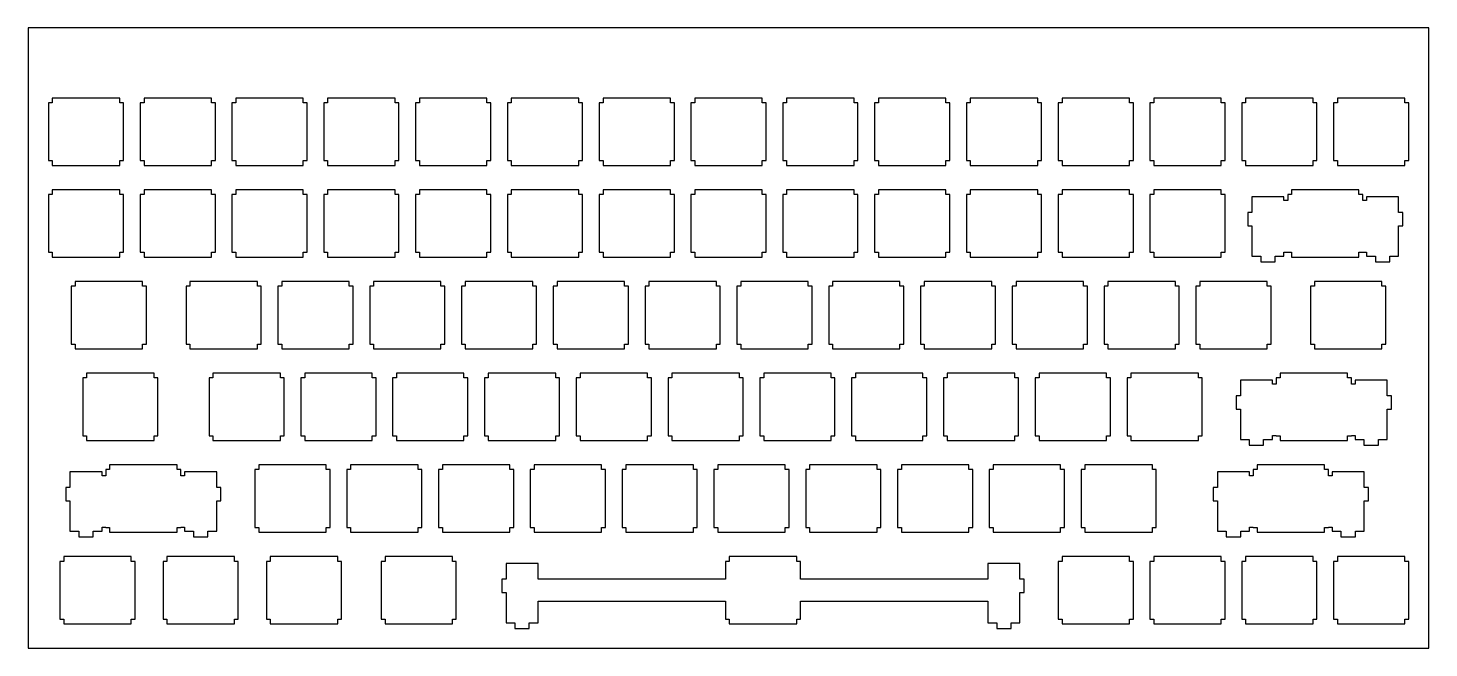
# Model space of a CAD drawing. Header units: millimetres. Extents: x 0 to 291, y 0 to 129.
import ezdxf

# ---------------------------------------------------------------- set-up
doc = ezdxf.new("R2010")
doc.units = ezdxf.units.MM
doc.layers.add('Layer1', color=7, linetype='CONTINUOUS')

msp = doc.modelspace()

# ---------------------------------------------------------------- linework, layer by layer
at = {"layer": 'Layer1'}
for points in [[(0, 0), (290.725, 0), (290.725, 128.8), (0, 128.8), (0, 0)], [(19.025, 101.25), (19.825, 101.25), (19.825, 113.25), (19.025, 113.25), (19.025, 114.25), (5.025, 114.25), (5.025, 113.25), (4.225, 113.25), (4.225, 101.25), (5.025, 101.25), (5.025, 100.25), (19.025, 100.25), (19.025, 101.25)], [(38.075, 101.25), (38.875, 101.25), (38.875, 113.25), (38.075, 113.25), (38.075, 114.25), (24.075, 114.25), (24.075, 113.25), (23.275, 113.25), (23.275, 101.25), (24.075, 101.25), (24.075, 100.25), (38.075, 100.25), (38.075, 101.25)], [(57.125, 101.25), (57.925, 101.25), (57.925, 113.25), (57.125, 113.25), (57.125, 114.25), (43.125, 114.25), (43.125, 113.25), (42.325, 113.25), (42.325, 101.25), (43.125, 101.25), (43.125, 100.25), (57.125, 100.25), (57.125, 101.25)], [(76.175, 101.25), (76.975, 101.25), (76.975, 113.25), (76.175, 113.25), (76.175, 114.25), (62.175, 114.25), (62.175, 113.25), (61.375, 113.25), (61.375, 101.25), (62.175, 101.25), (62.175, 100.25), (76.175, 100.25), (76.175, 101.25)], [(95.225, 101.25), (96.025, 101.25), (96.025, 113.25), (95.225, 113.25), (95.225, 114.25), (81.225, 114.25), (81.225, 113.25), (80.425, 113.25), (80.425, 101.25), (81.225, 101.25), (81.225, 100.25), (95.225, 100.25), (95.225, 101.25)], [(114.275, 101.25), (115.075, 101.25), (115.075, 113.25), (114.275, 113.25), (114.275, 114.25), (100.275, 114.25), (100.275, 113.25), (99.475, 113.25), (99.475, 101.25), (100.275, 101.25), (100.275, 100.25), (114.275, 100.25), (114.275, 101.25)], [(133.325, 101.25), (134.125, 101.25), (134.125, 113.25), (133.325, 113.25), (133.325, 114.25), (119.325, 114.25), (119.325, 113.25), (118.525, 113.25), (118.525, 101.25), (119.325, 101.25), (119.325, 100.25), (133.325, 100.25), (133.325, 101.25)], [(152.375, 101.25), (153.175, 101.25), (153.175, 113.25), (152.375, 113.25), (152.375, 114.25), (138.375, 114.25), (138.375, 113.25), (137.575, 113.25), (137.575, 101.25), (138.375, 101.25), (138.375, 100.25), (152.375, 100.25), (152.375, 101.25)], [(171.425, 101.25), (172.225, 101.25), (172.225, 113.25), (171.425, 113.25), (171.425, 114.25), (157.425, 114.25), (157.425, 113.25), (156.625, 113.25), (156.625, 101.25), (157.425, 101.25), (157.425, 100.25), (171.425, 100.25), (171.425, 101.25)], [(190.475, 101.25), (191.275, 101.25), (191.275, 113.25), (190.475, 113.25), (190.475, 114.25), (176.475, 114.25), (176.475, 113.25), (175.675, 113.25), (175.675, 101.25), (176.475, 101.25), (176.475, 100.25), (190.475, 100.25), (190.475, 101.25)], [(209.525, 101.25), (210.325, 101.25), (210.325, 113.25), (209.525, 113.25), (209.525, 114.25), (195.525, 114.25), (195.525, 113.25), (194.725, 113.25), (194.725, 101.25), (195.525, 101.25), (195.525, 100.25), (209.525, 100.25), (209.525, 101.25)], [(228.575, 101.25), (229.375, 101.25), (229.375, 113.25), (228.575, 113.25), (228.575, 114.25), (214.575, 114.25), (214.575, 113.25), (213.775, 113.25), (213.775, 101.25), (214.575, 101.25), (214.575, 100.25), (228.575, 100.25), (228.575, 101.25)], [(247.625, 101.25), (248.425, 101.25), (248.425, 113.25), (247.625, 113.25), (247.625, 114.25), (233.625, 114.25), (233.625, 113.25), (232.825, 113.25), (232.825, 101.25), (233.625, 101.25), (233.625, 100.25), (247.625, 100.25), (247.625, 101.25)], [(266.675, 101.25), (267.475, 101.25), (267.475, 113.25), (266.675, 113.25), (266.675, 114.25), (252.675, 114.25), (252.675, 113.25), (251.875, 113.25), (251.875, 101.25), (252.675, 101.25), (252.675, 100.25), (266.675, 100.25), (266.675, 101.25)], [(285.725, 101.25), (286.525, 101.25), (286.525, 113.25), (285.725, 113.25), (285.725, 114.25), (271.725, 114.25), (271.725, 113.25), (270.925, 113.25), (270.925, 101.25), (271.725, 101.25), (271.725, 100.25), (285.725, 100.25), (285.725, 101.25)], [(19.025, 82.2), (19.825, 82.2), (19.825, 94.2), (19.025, 94.2), (19.025, 95.2), (5.025, 95.2), (5.025, 94.2), (4.225, 94.2), (4.225, 82.2), (5.025, 82.2), (5.025, 81.2), (19.025, 81.2), (19.025, 82.2)], [(38.075, 82.2), (38.875, 82.2), (38.875, 94.2), (38.075, 94.2), (38.075, 95.2), (24.075, 95.2), (24.075, 94.2), (23.275, 94.2), (23.275, 82.2), (24.075, 82.2), (24.075, 81.2), (38.075, 81.2), (38.075, 82.2)], [(57.125, 82.2), (57.925, 82.2), (57.925, 94.2), (57.125, 94.2), (57.125, 95.2), (43.125, 95.2), (43.125, 94.2), (42.325, 94.2), (42.325, 82.2), (43.125, 82.2), (43.125, 81.2), (57.125, 81.2), (57.125, 82.2)], [(76.175, 82.2), (76.975, 82.2), (76.975, 94.2), (76.175, 94.2), (76.175, 95.2), (62.175, 95.2), (62.175, 94.2), (61.375, 94.2), (61.375, 82.2), (62.175, 82.2), (62.175, 81.2), (76.175, 81.2), (76.175, 82.2)], [(95.225, 82.2), (96.025, 82.2), (96.025, 94.2), (95.225, 94.2), (95.225, 95.2), (81.225, 95.2), (81.225, 94.2), (80.425, 94.2), (80.425, 82.2), (81.225, 82.2), (81.225, 81.2), (95.225, 81.2), (95.225, 82.2)], [(114.275, 82.2), (115.075, 82.2), (115.075, 94.2), (114.275, 94.2), (114.275, 95.2), (100.275, 95.2), (100.275, 94.2), (99.475, 94.2), (99.475, 82.2), (100.275, 82.2), (100.275, 81.2), (114.275, 81.2), (114.275, 82.2)], [(133.325, 82.2), (134.125, 82.2), (134.125, 94.2), (133.325, 94.2), (133.325, 95.2), (119.325, 95.2), (119.325, 94.2), (118.525, 94.2), (118.525, 82.2), (119.325, 82.2), (119.325, 81.2), (133.325, 81.2), (133.325, 82.2)], [(152.375, 82.2), (153.175, 82.2), (153.175, 94.2), (152.375, 94.2), (152.375, 95.2), (138.375, 95.2), (138.375, 94.2), (137.575, 94.2), (137.575, 82.2), (138.375, 82.2), (138.375, 81.2), (152.375, 81.2), (152.375, 82.2)], [(171.425, 82.2), (172.225, 82.2), (172.225, 94.2), (171.425, 94.2), (171.425, 95.2), (157.425, 95.2), (157.425, 94.2), (156.625, 94.2), (156.625, 82.2), (157.425, 82.2), (157.425, 81.2), (171.425, 81.2), (171.425, 82.2)], [(190.475, 82.2), (191.275, 82.2), (191.275, 94.2), (190.475, 94.2), (190.475, 95.2), (176.475, 95.2), (176.475, 94.2), (175.675, 94.2), (175.675, 82.2), (176.475, 82.2), (176.475, 81.2), (190.475, 81.2), (190.475, 82.2)], [(209.525, 82.2), (210.325, 82.2), (210.325, 94.2), (209.525, 94.2), (209.525, 95.2), (195.525, 95.2), (195.525, 94.2), (194.725, 94.2), (194.725, 82.2), (195.525, 82.2), (195.525, 81.2), (209.525, 81.2), (209.525, 82.2)], [(228.575, 82.2), (229.375, 82.2), (229.375, 94.2), (228.575, 94.2), (228.575, 95.2), (214.575, 95.2), (214.575, 94.2), (213.775, 94.2), (213.775, 82.2), (214.575, 82.2), (214.575, 81.2), (228.575, 81.2), (228.575, 82.2)], [(247.625, 82.2), (248.425, 82.2), (248.425, 94.2), (247.625, 94.2), (247.625, 95.2), (233.625, 95.2), (233.625, 94.2), (232.825, 94.2), (232.825, 82.2), (233.625, 82.2), (233.625, 81.2), (247.625, 81.2), (247.625, 82.2)], [(258.8, 81.43), (260.625, 81.43), (260.625, 82.23), (261.4, 82.23), (261.4, 82.2), (262.2, 82.2), (262.2, 81.2), (276.2, 81.2), (276.2, 82.2), (277, 82.2), (277, 82.23), (277.775, 82.23), (277.775, 81.43), (279.6, 81.43), (279.6, 80.23), (282.6, 80.23), (282.6, 81.43), (284.425, 81.43), (284.425, 87.7), (285.3, 87.7), (285.3, 90.5), (284.425, 90.5), (284.425, 93.73), (277.775, 93.73), (277.775, 92.93), (277, 92.93), (277, 94.2), (276.2, 94.2), (276.2, 95.2), (262.2, 95.2), (262.2, 94.2), (261.4, 94.2), (261.4, 92.93), (260.625, 92.93), (260.625, 93.73), (253.975, 93.73), (253.975, 90.5), (253.1, 90.5), (253.1, 87.7), (253.975, 87.7), (253.975, 81.43), (255.8, 81.43), (255.8, 80.23), (258.8, 80.23), (258.8, 81.43)], [(23.788, 63.15), (24.588, 63.15), (24.588, 75.15), (23.788, 75.15), (23.788, 76.15), (9.788, 76.15), (9.788, 75.15), (8.988, 75.15), (8.988, 63.15), (9.788, 63.15), (9.788, 62.15), (23.788, 62.15), (23.788, 63.15)], [(47.6, 63.15), (48.4, 63.15), (48.4, 75.15), (47.6, 75.15), (47.6, 76.15), (33.6, 76.15), (33.6, 75.15), (32.8, 75.15), (32.8, 63.15), (33.6, 63.15), (33.6, 62.15), (47.6, 62.15), (47.6, 63.15)], [(66.65, 63.15), (67.45, 63.15), (67.45, 75.15), (66.65, 75.15), (66.65, 76.15), (52.65, 76.15), (52.65, 75.15), (51.85, 75.15), (51.85, 63.15), (52.65, 63.15), (52.65, 62.15), (66.65, 62.15), (66.65, 63.15)], [(85.7, 63.15), (86.5, 63.15), (86.5, 75.15), (85.7, 75.15), (85.7, 76.15), (71.7, 76.15), (71.7, 75.15), (70.9, 75.15), (70.9, 63.15), (71.7, 63.15), (71.7, 62.15), (85.7, 62.15), (85.7, 63.15)], [(104.75, 63.15), (105.55, 63.15), (105.55, 75.15), (104.75, 75.15), (104.75, 76.15), (90.75, 76.15), (90.75, 75.15), (89.95, 75.15), (89.95, 63.15), (90.75, 63.15), (90.75, 62.15), (104.75, 62.15), (104.75, 63.15)], [(123.8, 63.15), (124.6, 63.15), (124.6, 75.15), (123.8, 75.15), (123.8, 76.15), (109.8, 76.15), (109.8, 75.15), (109, 75.15), (109, 63.15), (109.8, 63.15), (109.8, 62.15), (123.8, 62.15), (123.8, 63.15)], [(142.85, 63.15), (143.65, 63.15), (143.65, 75.15), (142.85, 75.15), (142.85, 76.15), (128.85, 76.15), (128.85, 75.15), (128.05, 75.15), (128.05, 63.15), (128.85, 63.15), (128.85, 62.15), (142.85, 62.15), (142.85, 63.15)], [(161.9, 63.15), (162.7, 63.15), (162.7, 75.15), (161.9, 75.15), (161.9, 76.15), (147.9, 76.15), (147.9, 75.15), (147.1, 75.15), (147.1, 63.15), (147.9, 63.15), (147.9, 62.15), (161.9, 62.15), (161.9, 63.15)], [(180.95, 63.15), (181.75, 63.15), (181.75, 75.15), (180.95, 75.15), (180.95, 76.15), (166.95, 76.15), (166.95, 75.15), (166.15, 75.15), (166.15, 63.15), (166.95, 63.15), (166.95, 62.15), (180.95, 62.15), (180.95, 63.15)], [(200, 63.15), (200.8, 63.15), (200.8, 75.15), (200, 75.15), (200, 76.15), (186, 76.15), (186, 75.15), (185.2, 75.15), (185.2, 63.15), (186, 63.15), (186, 62.15), (200, 62.15), (200, 63.15)], [(219.05, 63.15), (219.85, 63.15), (219.85, 75.15), (219.05, 75.15), (219.05, 76.15), (205.05, 76.15), (205.05, 75.15), (204.25, 75.15), (204.25, 63.15), (205.05, 63.15), (205.05, 62.15), (219.05, 62.15), (219.05, 63.15)], [(238.1, 63.15), (238.9, 63.15), (238.9, 75.15), (238.1, 75.15), (238.1, 76.15), (224.1, 76.15), (224.1, 75.15), (223.3, 75.15), (223.3, 63.15), (224.1, 63.15), (224.1, 62.15), (238.1, 62.15), (238.1, 63.15)], [(257.15, 63.15), (257.95, 63.15), (257.95, 75.15), (257.15, 75.15), (257.15, 76.15), (243.15, 76.15), (243.15, 75.15), (242.35, 75.15), (242.35, 63.15), (243.15, 63.15), (243.15, 62.15), (257.15, 62.15), (257.15, 63.15)], [(280.963, 63.15), (281.763, 63.15), (281.763, 75.15), (280.963, 75.15), (280.963, 76.15), (266.963, 76.15), (266.963, 75.15), (266.163, 75.15), (266.163, 63.15), (266.963, 63.15), (266.963, 62.15), (280.963, 62.15), (280.963, 63.15)], [(26.169, 44.1), (26.969, 44.1), (26.969, 56.1), (26.169, 56.1), (26.169, 57.1), (12.169, 57.1), (12.169, 56.1), (11.369, 56.1), (11.369, 44.1), (12.169, 44.1), (12.169, 43.1), (26.169, 43.1), (26.169, 44.1)], [(52.363, 44.1), (53.162, 44.1), (53.162, 56.1), (52.363, 56.1), (52.363, 57.1), (38.363, 57.1), (38.363, 56.1), (37.563, 56.1), (37.563, 44.1), (38.363, 44.1), (38.363, 43.1), (52.363, 43.1), (52.363, 44.1)], [(71.413, 44.1), (72.213, 44.1), (72.213, 56.1), (71.413, 56.1), (71.413, 57.1), (57.413, 57.1), (57.413, 56.1), (56.613, 56.1), (56.613, 44.1), (57.413, 44.1), (57.413, 43.1), (71.413, 43.1), (71.413, 44.1)], [(90.463, 44.1), (91.263, 44.1), (91.263, 56.1), (90.463, 56.1), (90.463, 57.1), (76.463, 57.1), (76.463, 56.1), (75.663, 56.1), (75.663, 44.1), (76.463, 44.1), (76.463, 43.1), (90.463, 43.1), (90.463, 44.1)], [(109.513, 44.1), (110.313, 44.1), (110.313, 56.1), (109.513, 56.1), (109.513, 57.1), (95.513, 57.1), (95.513, 56.1), (94.713, 56.1), (94.713, 44.1), (95.513, 44.1), (95.513, 43.1), (109.513, 43.1), (109.513, 44.1)], [(128.563, 44.1), (129.363, 44.1), (129.363, 56.1), (128.563, 56.1), (128.563, 57.1), (114.563, 57.1), (114.563, 56.1), (113.763, 56.1), (113.763, 44.1), (114.563, 44.1), (114.563, 43.1), (128.563, 43.1), (128.563, 44.1)], [(147.613, 44.1), (148.413, 44.1), (148.413, 56.1), (147.613, 56.1), (147.613, 57.1), (133.613, 57.1), (133.613, 56.1), (132.813, 56.1), (132.813, 44.1), (133.613, 44.1), (133.613, 43.1), (147.613, 43.1), (147.613, 44.1)], [(166.663, 44.1), (167.463, 44.1), (167.463, 56.1), (166.663, 56.1), (166.663, 57.1), (152.663, 57.1), (152.663, 56.1), (151.863, 56.1), (151.863, 44.1), (152.663, 44.1), (152.663, 43.1), (166.663, 43.1), (166.663, 44.1)], [(185.713, 44.1), (186.513, 44.1), (186.513, 56.1), (185.713, 56.1), (185.713, 57.1), (171.713, 57.1), (171.713, 56.1), (170.913, 56.1), (170.913, 44.1), (171.713, 44.1), (171.713, 43.1), (185.713, 43.1), (185.713, 44.1)], [(204.763, 44.1), (205.563, 44.1), (205.563, 56.1), (204.763, 56.1), (204.763, 57.1), (190.763, 57.1), (190.763, 56.1), (189.963, 56.1), (189.963, 44.1), (190.763, 44.1), (190.763, 43.1), (204.763, 43.1), (204.763, 44.1)], [(223.813, 44.1), (224.613, 44.1), (224.613, 56.1), (223.813, 56.1), (223.813, 57.1), (209.813, 57.1), (209.813, 56.1), (209.013, 56.1), (209.013, 44.1), (209.813, 44.1), (209.813, 43.1), (223.813, 43.1), (223.813, 44.1)], [(242.863, 44.1), (243.663, 44.1), (243.663, 56.1), (242.863, 56.1), (242.863, 57.1), (228.863, 57.1), (228.863, 56.1), (228.063, 56.1), (228.063, 44.1), (228.863, 44.1), (228.863, 43.1), (242.863, 43.1), (242.863, 44.1)], [(256.419, 43.33), (258.244, 43.33), (258.244, 44.13), (259.019, 44.13), (259.019, 44.1), (259.819, 44.1), (259.819, 43.1), (273.819, 43.1), (273.819, 44.1), (274.619, 44.1), (274.619, 44.13), (275.394, 44.13), (275.394, 43.33), (277.219, 43.33), (277.219, 42.13), (280.219, 42.13), (280.219, 43.33), (282.044, 43.33), (282.044, 49.6), (282.919, 49.6), (282.919, 52.4), (282.044, 52.4), (282.044, 55.63), (275.394, 55.63), (275.394, 54.83), (274.619, 54.83), (274.619, 56.1), (273.819, 56.1), (273.819, 57.1), (259.819, 57.1), (259.819, 56.1), (259.019, 56.1), (259.019, 54.83), (258.244, 54.83), (258.244, 55.63), (251.594, 55.63), (251.594, 52.4), (250.719, 52.4), (250.719, 49.6), (251.594, 49.6), (251.594, 43.33), (253.419, 43.33), (253.419, 42.13), (256.419, 42.13), (256.419, 43.33)], [(13.531, 24.28), (15.356, 24.28), (15.356, 25.08), (16.131, 25.08), (16.131, 25.05), (16.931, 25.05), (16.931, 24.05), (30.931, 24.05), (30.931, 25.05), (31.731, 25.05), (31.731, 25.08), (32.506, 25.08), (32.506, 24.28), (34.331, 24.28), (34.331, 23.08), (37.331, 23.08), (37.331, 24.28), (39.156, 24.28), (39.156, 30.55), (40.031, 30.55), (40.031, 33.35), (39.156, 33.35), (39.156, 36.58), (32.506, 36.58), (32.506, 35.78), (31.731, 35.78), (31.731, 37.05), (30.931, 37.05), (30.931, 38.05), (16.931, 38.05), (16.931, 37.05), (16.131, 37.05), (16.131, 35.78), (15.356, 35.78), (15.356, 36.58), (8.706, 36.58), (8.706, 33.35), (7.831, 33.35), (7.831, 30.55), (8.706, 30.55), (8.706, 24.28), (10.531, 24.28), (10.531, 23.08), (13.531, 23.08), (13.531, 24.28)], [(61.888, 25.05), (62.688, 25.05), (62.688, 37.05), (61.888, 37.05), (61.888, 38.05), (47.888, 38.05), (47.888, 37.05), (47.088, 37.05), (47.088, 25.05), (47.888, 25.05), (47.888, 24.05), (61.888, 24.05), (61.888, 25.05)], [(80.938, 25.05), (81.738, 25.05), (81.738, 37.05), (80.938, 37.05), (80.938, 38.05), (66.938, 38.05), (66.938, 37.05), (66.138, 37.05), (66.138, 25.05), (66.938, 25.05), (66.938, 24.05), (80.938, 24.05), (80.938, 25.05)], [(99.988, 25.05), (100.788, 25.05), (100.788, 37.05), (99.988, 37.05), (99.988, 38.05), (85.988, 38.05), (85.988, 37.05), (85.188, 37.05), (85.188, 25.05), (85.988, 25.05), (85.988, 24.05), (99.988, 24.05), (99.988, 25.05)], [(119.038, 25.05), (119.838, 25.05), (119.838, 37.05), (119.038, 37.05), (119.038, 38.05), (105.038, 38.05), (105.038, 37.05), (104.238, 37.05), (104.238, 25.05), (105.038, 25.05), (105.038, 24.05), (119.038, 24.05), (119.038, 25.05)], [(138.088, 25.05), (138.888, 25.05), (138.888, 37.05), (138.088, 37.05), (138.088, 38.05), (124.088, 38.05), (124.088, 37.05), (123.288, 37.05), (123.288, 25.05), (124.088, 25.05), (124.088, 24.05), (138.088, 24.05), (138.088, 25.05)], [(157.138, 25.05), (157.938, 25.05), (157.938, 37.05), (157.138, 37.05), (157.138, 38.05), (143.138, 38.05), (143.138, 37.05), (142.338, 37.05), (142.338, 25.05), (143.138, 25.05), (143.138, 24.05), (157.138, 24.05), (157.138, 25.05)], [(176.188, 25.05), (176.988, 25.05), (176.988, 37.05), (176.188, 37.05), (176.188, 38.05), (162.188, 38.05), (162.188, 37.05), (161.388, 37.05), (161.388, 25.05), (162.188, 25.05), (162.188, 24.05), (176.188, 24.05), (176.188, 25.05)], [(195.238, 25.05), (196.038, 25.05), (196.038, 37.05), (195.238, 37.05), (195.238, 38.05), (181.238, 38.05), (181.238, 37.05), (180.438, 37.05), (180.438, 25.05), (181.238, 25.05), (181.238, 24.05), (195.238, 24.05), (195.238, 25.05)], [(214.288, 25.05), (215.088, 25.05), (215.088, 37.05), (214.288, 37.05), (214.288, 38.05), (200.288, 38.05), (200.288, 37.05), (199.488, 37.05), (199.488, 25.05), (200.288, 25.05), (200.288, 24.05), (214.288, 24.05), (214.288, 25.05)], [(233.338, 25.05), (234.138, 25.05), (234.138, 37.05), (233.338, 37.05), (233.338, 38.05), (219.338, 38.05), (219.338, 37.05), (218.538, 37.05), (218.538, 25.05), (219.338, 25.05), (219.338, 24.05), (233.338, 24.05), (233.338, 25.05)], [(251.656, 24.28), (253.481, 24.28), (253.481, 25.08), (254.256, 25.08), (254.256, 25.05), (255.056, 25.05), (255.056, 24.05), (269.056, 24.05), (269.056, 25.05), (269.856, 25.05), (269.856, 25.08), (270.631, 25.08), (270.631, 24.28), (272.456, 24.28), (272.456, 23.08), (275.456, 23.08), (275.456, 24.28), (277.281, 24.28), (277.281, 30.55), (278.156, 30.55), (278.156, 33.35), (277.281, 33.35), (277.281, 36.58), (270.631, 36.58), (270.631, 35.78), (269.856, 35.78), (269.856, 37.05), (269.056, 37.05), (269.056, 38.05), (255.056, 38.05), (255.056, 37.05), (254.256, 37.05), (254.256, 35.78), (253.481, 35.78), (253.481, 36.58), (246.831, 36.58), (246.831, 33.35), (245.956, 33.35), (245.956, 30.55), (246.831, 30.55), (246.831, 24.28), (248.656, 24.28), (248.656, 23.08), (251.656, 23.08), (251.656, 24.28)], [(21.406, 6), (22.206, 6), (22.206, 18), (21.406, 18), (21.406, 19), (7.406, 19), (7.406, 18), (6.606, 18), (6.606, 6), (7.406, 6), (7.406, 5), (21.406, 5), (21.406, 6)], [(42.838, 6), (43.637, 6), (43.637, 18), (42.838, 18), (42.838, 19), (28.838, 19), (28.838, 18), (28.037, 18), (28.037, 6), (28.838, 6), (28.838, 5), (42.838, 5), (42.838, 6)], [(64.269, 6), (65.069, 6), (65.069, 18), (64.269, 18), (64.269, 19), (50.269, 19), (50.269, 18), (49.469, 18), (49.469, 6), (50.269, 6), (50.269, 5), (64.269, 5), (64.269, 6)], [(88.081, 6), (88.881, 6), (88.881, 18), (88.081, 18), (88.081, 19), (74.081, 19), (74.081, 18), (73.281, 18), (73.281, 6), (74.081, 6), (74.081, 5), (88.081, 5), (88.081, 6)], [(104.019, 5.23), (105.844, 5.23), (105.844, 9.7), (144.719, 9.7), (144.719, 6), (145.519, 6), (145.519, 5), (159.519, 5), (159.519, 6), (160.319, 6), (160.319, 9.7), (199.194, 9.7), (199.194, 5.23), (201.019, 5.23), (201.019, 4.03), (204.019, 4.03), (204.019, 5.23), (205.844, 5.23), (205.844, 11.5), (206.744, 11.5), (206.744, 14.3), (205.844, 14.3), (205.844, 17.53), (199.194, 17.53), (199.194, 14.3), (160.319, 14.3), (160.319, 18), (159.519, 18), (159.519, 19), (145.519, 19), (145.519, 18), (144.719, 18), (144.719, 14.3), (105.844, 14.3), (105.844, 17.53), (99.194, 17.53), (99.194, 14.3), (98.294, 14.3), (98.294, 11.5), (99.194, 11.5), (99.194, 5.23), (101.019, 5.23), (101.019, 4.03), (104.019, 4.03), (104.019, 5.23)], [(228.575, 6), (229.375, 6), (229.375, 18), (228.575, 18), (228.575, 19), (214.575, 19), (214.575, 18), (213.775, 18), (213.775, 6), (214.575, 6), (214.575, 5), (228.575, 5), (228.575, 6)], [(247.625, 6), (248.425, 6), (248.425, 18), (247.625, 18), (247.625, 19), (233.625, 19), (233.625, 18), (232.825, 18), (232.825, 6), (233.625, 6), (233.625, 5), (247.625, 5), (247.625, 6)], [(266.675, 6), (267.475, 6), (267.475, 18), (266.675, 18), (266.675, 19), (252.675, 19), (252.675, 18), (251.875, 18), (251.875, 6), (252.675, 6), (252.675, 5), (266.675, 5), (266.675, 6)], [(285.725, 6), (286.525, 6), (286.525, 18), (285.725, 18), (285.725, 19), (271.725, 19), (271.725, 18), (270.925, 18), (270.925, 6), (271.725, 6), (271.725, 5), (285.725, 5), (285.725, 6)]]:
    msp.add_lwpolyline(points, close=True, dxfattribs=at)

doc.saveas('drawing.dxf')
